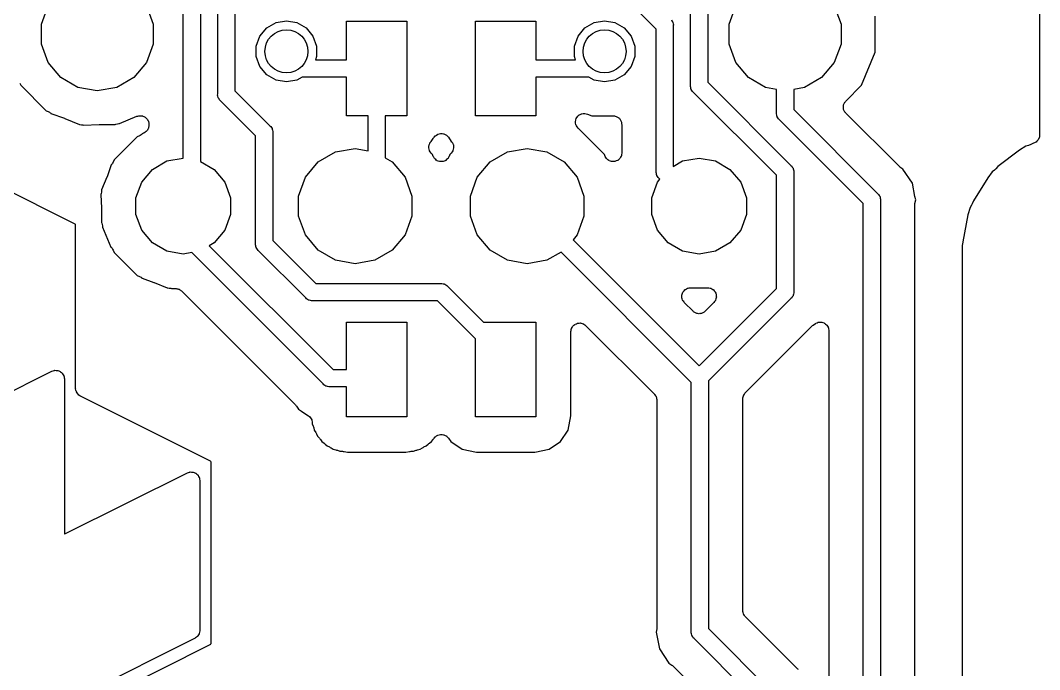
# Model space of a CAD drawing. Extents: x 240.1 to 314.9, y -176.2 to -102.8.
# Drawn here: x 299.85 to 314.91, y -141.47 to -131.88 of the extents above; entities that cross this region are included whole.
import ezdxf

# ---------------------------------------------------------------- set-up
doc = ezdxf.new("R2010")
doc.units = 0
doc.header["$MEASUREMENT"] = 0
doc.layers.add('BLACK', color=7, linetype='CONTINUOUS')

msp = doc.modelspace()

# ---------------------------------------------------------------- linework, layer by layer
at = {"layer": 'BLACK', "linetype": 'CONTINUOUS'}
for p, q in [((302.26, -133.911), (302.26, -130.308)), ((302.514, -130.355), (302.514, -133.96)), ((309.753, -132.836), (309.753, -130.827)), ((310.007, -130.816), (310.007, -132.789)), ((302.768, -132.963), (302.768, -131.324)), ((303.022, -131.371), (303.022, -132.916)), ((309.245, -132.006), (308.651, -131.412)), ((314.91, -131.36), (314.91, -133.57)), ((300.164, -131.934), (300.264, -131.661)), ((301.716, -131.661), (301.815, -131.934)), ((310.325, -131.934), (310.424, -131.661)), ((311.876, -131.661), (311.976, -131.934)), ((303.63, -131.91), (303.784, -131.883)), ((303.784, -131.883), (303.938, -131.91)), ((304.673, -132.461), (304.673, -131.889)), ((304.673, -131.889), (305.562, -131.889)), ((305.562, -131.889), (305.562, -133.286)), ((306.578, -133.286), (306.578, -131.889)), ((306.578, -131.889), (307.467, -131.889)), ((307.467, -131.889), (307.467, -132.461)), ((308.329, -131.91), (308.483, -131.883)), ((308.483, -131.883), (308.637, -131.91)), ((309.471, -131.87), (309.479, -131.885)), ((309.479, -131.885), (309.489, -131.898)), ((312.483, -132.345), (312.483, -131.815)), ((300.164, -132.226), (300.164, -131.934)), ((301.815, -131.934), (301.815, -132.226)), ((303.393, -132.108), (303.494, -131.988)), ((303.494, -131.988), (303.63, -131.91)), ((303.938, -131.91), (304.074, -131.988)), ((304.074, -131.988), (304.175, -132.108)), ((308.092, -132.108), (308.193, -131.988)), ((308.193, -131.988), (308.329, -131.91)), ((308.637, -131.91), (308.773, -131.988)), ((308.773, -131.988), (308.874, -132.108)), ((309.245, -134.106), (309.245, -132.006)), ((309.489, -131.898), (309.49, -131.904)), ((309.49, -131.904), (309.493, -131.909)), ((309.493, -131.909), (309.496, -131.925)), ((309.496, -131.925), (309.5, -131.942)), ((309.5, -131.942), (309.499, -131.959)), ((309.499, -131.959), (309.499, -134.033)), ((310.325, -132.226), (310.325, -131.934)), ((311.976, -131.934), (311.976, -132.226)), ((303.339, -132.256), (303.393, -132.108)), ((304.175, -132.108), (304.228, -132.256)), ((308.038, -132.256), (308.092, -132.108)), ((308.874, -132.108), (308.928, -132.256)), ((300.264, -132.499), (300.164, -132.226)), ((301.815, -132.226), (301.716, -132.499)), ((303.339, -132.412), (303.339, -132.256)), ((304.228, -132.256), (304.228, -132.412)), ((308.038, -132.412), (308.038, -132.256)), ((308.928, -132.256), (308.928, -132.412)), ((310.424, -132.499), (310.325, -132.226)), ((311.976, -132.226), (311.876, -132.499)), ((312.28, -132.835), (312.483, -132.345)), ((303.393, -132.56), (303.339, -132.412)), ((304.228, -132.412), (304.211, -132.461)), ((304.211, -132.461), (304.673, -132.461)), ((307.467, -132.461), (308.056, -132.461)), ((308.056, -132.461), (308.038, -132.412)), ((308.928, -132.412), (308.874, -132.56)), ((300.451, -132.722), (300.264, -132.499)), ((301.716, -132.499), (301.529, -132.722)), ((303.494, -132.68), (303.393, -132.56)), ((308.874, -132.56), (308.773, -132.68)), ((310.611, -132.722), (310.424, -132.499)), ((311.876, -132.499), (311.689, -132.722)), ((300.703, -132.868), (300.451, -132.722)), ((301.529, -132.722), (301.277, -132.868)), ((303.63, -132.758), (303.494, -132.68)), ((303.784, -132.785), (303.63, -132.758)), ((303.938, -132.758), (303.784, -132.785)), ((304.016, -132.713), (303.938, -132.758)), ((304.027, -132.716), (304.016, -132.713)), ((304.044, -132.715), (304.027, -132.716)), ((304.673, -132.715), (304.044, -132.715)), ((304.673, -133.286), (304.673, -132.715)), ((308.223, -132.715), (307.467, -132.715)), ((307.467, -132.715), (307.467, -133.286)), ((308.24, -132.716), (308.223, -132.715)), ((308.251, -132.713), (308.24, -132.716)), ((308.329, -132.758), (308.251, -132.713)), ((308.483, -132.785), (308.329, -132.758)), ((308.637, -132.758), (308.483, -132.785)), ((308.773, -132.68), (308.637, -132.758)), ((310.007, -132.789), (311.236, -134.018)), ((310.863, -132.868), (310.611, -132.722)), ((311.689, -132.722), (311.437, -132.868)), ((299.847, -132.805), (299.86, -132.835)), ((299.86, -132.835), (300.235, -133.21)), ((300.99, -132.918), (300.703, -132.868)), ((301.277, -132.868), (300.99, -132.918)), ((303.022, -132.916), (303.54, -133.434)), ((309.752, -132.853), (309.753, -132.836)), ((309.756, -132.87), (309.752, -132.853)), ((309.759, -132.886), (309.756, -132.87)), ((309.762, -132.891), (309.759, -132.886)), ((309.763, -132.897), (309.762, -132.891)), ((309.773, -132.91), (309.763, -132.897)), ((309.781, -132.925), (309.773, -132.91)), ((309.794, -132.936), (309.781, -132.925)), ((311.023, -134.165), (309.794, -132.936)), ((311.023, -132.896), (310.863, -132.868)), ((311.023, -133.242), (311.023, -132.896)), ((311.437, -132.868), (311.277, -132.896)), ((311.277, -132.896), (311.277, -133.195)), ((312.048, -133.068), (312.28, -132.835)), ((302.767, -132.98), (302.768, -132.963)), ((302.771, -132.997), (302.767, -132.98)), ((302.774, -133.013), (302.771, -132.997)), ((302.777, -133.018), (302.774, -133.013)), ((302.778, -133.023), (302.777, -133.018)), ((302.788, -133.037), (302.778, -133.023)), ((302.796, -133.052), (302.788, -133.037)), ((302.809, -133.063), (302.796, -133.052)), ((303.327, -133.58), (302.809, -133.063)), ((312.023, -133.104), (312.029, -133.095)), ((312.029, -133.095), (312.034, -133.085)), ((312.034, -133.085), (312.042, -133.077)), ((312.042, -133.077), (312.048, -133.068)), ((300.235, -133.21), (300.265, -133.223)), ((300.265, -133.223), (300.274, -133.229)), ((300.274, -133.229), (300.285, -133.233)), ((300.285, -133.233), (300.293, -133.241)), ((300.293, -133.241), (300.302, -133.247)), ((300.302, -133.247), (300.305, -133.25)), ((300.305, -133.25), (300.505, -133.323)), ((308.167, -133.253), (308.186, -133.25)), ((308.186, -133.25), (308.189, -133.251)), ((311.022, -133.259), (311.023, -133.242)), ((311.277, -133.195), (312.518, -134.436)), ((312.011, -133.147), (312.014, -133.136)), ((312.012, -133.158), (312.011, -133.147)), ((312.011, -133.169), (312.012, -133.158)), ((312.014, -133.179), (312.011, -133.169)), ((312.014, -133.136), (312.015, -133.125)), ((312.015, -133.191), (312.014, -133.179)), ((312.015, -133.125), (312.02, -133.115)), ((312.02, -133.201), (312.015, -133.191)), ((312.02, -133.115), (312.023, -133.104)), ((312.023, -133.211), (312.02, -133.201)), ((312.029, -133.22), (312.023, -133.211)), ((312.034, -133.23), (312.029, -133.22)), ((312.042, -133.238), (312.034, -133.23)), ((312.048, -133.247), (312.042, -133.238)), ((312.828, -134.027), (312.048, -133.247)), ((300.505, -133.323), (300.508, -133.324)), ((300.508, -133.324), (300.511, -133.325)), ((300.511, -133.325), (300.725, -133.413)), ((301.286, -133.405), (301.307, -133.4)), ((301.307, -133.4), (301.319, -133.4)), ((301.319, -133.4), (301.576, -133.293)), ((301.576, -133.293), (301.59, -133.29)), ((301.59, -133.29), (301.603, -133.286)), ((301.603, -133.286), (301.611, -133.286)), ((301.611, -133.286), (301.619, -133.284)), ((301.619, -133.284), (301.633, -133.286)), ((301.633, -133.286), (301.647, -133.286)), ((301.647, -133.286), (301.655, -133.288)), ((301.655, -133.288), (301.663, -133.29)), ((301.663, -133.29), (301.675, -133.296)), ((301.675, -133.296), (301.688, -133.301)), ((301.688, -133.301), (301.695, -133.306)), ((301.695, -133.306), (301.702, -133.31)), ((301.702, -133.31), (301.712, -133.32)), ((301.712, -133.32), (301.722, -133.329)), ((301.722, -133.329), (301.726, -133.336)), ((301.726, -133.336), (301.732, -133.342)), ((301.732, -133.342), (301.737, -133.355)), ((301.737, -133.355), (301.744, -133.367)), ((301.744, -133.367), (301.746, -133.375)), ((301.746, -133.375), (301.749, -133.383)), ((301.749, -133.383), (301.75, -133.397)), ((301.75, -133.397), (301.752, -133.411)), ((304.99, -133.286), (304.673, -133.286)), ((304.991, -133.802), (304.99, -133.286)), ((305.562, -133.286), (305.244, -133.286)), ((305.244, -133.286), (305.244, -133.909)), ((307.467, -133.286), (306.578, -133.286)), ((308.054, -133.388), (308.056, -133.369)), ((308.055, -133.391), (308.054, -133.388)), ((308.055, -133.394), (308.055, -133.391)), ((308.061, -133.412), (308.055, -133.394)), ((308.056, -133.369), (308.057, -133.35)), ((308.057, -133.35), (308.058, -133.347)), ((308.058, -133.344), (308.066, -133.327)), ((308.058, -133.347), (308.058, -133.344)), ((308.066, -133.327), (308.073, -133.309)), ((308.073, -133.309), (308.075, -133.307)), ((308.075, -133.307), (308.077, -133.304)), ((308.077, -133.304), (308.09, -133.291)), ((308.09, -133.291), (308.103, -133.276)), ((308.103, -133.276), (308.106, -133.275)), ((308.106, -133.275), (308.108, -133.273)), ((308.108, -133.273), (308.125, -133.265)), ((308.125, -133.265), (308.142, -133.256)), ((308.142, -133.256), (308.145, -133.256)), ((308.145, -133.256), (308.148, -133.255)), ((308.148, -133.255), (308.167, -133.253)), ((308.189, -133.251), (308.192, -133.251)), ((308.192, -133.251), (308.21, -133.256)), ((308.21, -133.256), (308.229, -133.26)), ((308.229, -133.26), (308.294, -133.286)), ((308.294, -133.286), (308.61, -133.286)), ((308.61, -133.286), (308.621, -133.288)), ((308.621, -133.288), (308.632, -133.288)), ((308.632, -133.288), (308.642, -133.292)), ((308.642, -133.292), (308.653, -133.294)), ((308.653, -133.294), (308.663, -133.3)), ((308.663, -133.3), (308.674, -133.304)), ((308.674, -133.304), (308.682, -133.311)), ((308.682, -133.311), (308.692, -133.316)), ((308.692, -133.316), (308.699, -133.325)), ((308.699, -133.325), (308.707, -133.332)), ((308.707, -133.332), (308.713, -133.341)), ((308.713, -133.341), (308.72, -133.35)), ((308.72, -133.35), (308.724, -133.36)), ((308.724, -133.36), (308.729, -133.37)), ((308.729, -133.37), (308.731, -133.381)), ((308.731, -133.381), (308.735, -133.391)), ((308.735, -133.391), (308.735, -133.403)), ((311.026, -133.275), (311.022, -133.259)), ((311.029, -133.292), (311.026, -133.275)), ((311.032, -133.296), (311.029, -133.292)), ((311.033, -133.302), (311.032, -133.296)), ((311.043, -133.316), (311.033, -133.302)), ((311.051, -133.33), (311.043, -133.316)), ((311.064, -133.341), (311.051, -133.33)), ((312.305, -134.582), (311.064, -133.341)), ((300.725, -133.413), (300.734, -133.413)), ((300.734, -133.413), (300.756, -133.417)), ((300.756, -133.417), (300.777, -133.421)), ((300.777, -133.421), (300.778, -133.421)), ((300.778, -133.421), (300.778, -133.421)), ((300.778, -133.421), (300.778, -133.421)), ((300.778, -133.421), (300.787, -133.424)), ((300.787, -133.424), (301.018, -133.414)), ((301.018, -133.414), (301.021, -133.414)), ((301.021, -133.414), (301.024, -133.413)), ((301.024, -133.413), (301.255, -133.413)), ((301.255, -133.413), (301.264, -133.41)), ((301.264, -133.41), (301.286, -133.405)), ((301.655, -133.551), (301.649, -133.559)), ((301.674, -133.544), (301.655, -133.551)), ((301.681, -133.539), (301.674, -133.544)), ((301.688, -133.536), (301.681, -133.539)), ((301.699, -133.527), (301.688, -133.536)), ((301.711, -133.52), (301.699, -133.527)), ((301.716, -133.513), (301.711, -133.52)), ((301.722, -133.508), (301.716, -133.513)), ((301.729, -133.496), (301.722, -133.508)), ((301.738, -133.485), (301.729, -133.496)), ((301.74, -133.477), (301.738, -133.485)), ((301.744, -133.47), (301.74, -133.477)), ((301.747, -133.456), (301.744, -133.47)), ((301.751, -133.443), (301.747, -133.456)), ((301.752, -133.426), (301.751, -133.434)), ((301.751, -133.434), (301.751, -133.443)), ((301.752, -133.411), (301.752, -133.426)), ((303.54, -133.434), (303.553, -133.445)), ((303.553, -133.445), (303.561, -133.459)), ((303.561, -133.459), (303.571, -133.473)), ((303.571, -133.473), (303.572, -133.479)), ((303.572, -133.479), (303.575, -133.484)), ((303.575, -133.484), (303.578, -133.5)), ((303.578, -133.5), (303.582, -133.517)), ((303.582, -133.517), (303.581, -133.533)), ((303.581, -133.533), (303.581, -135.126)), ((306.042, -133.552), (306.062, -133.547)), ((306.062, -133.547), (306.063, -133.547)), ((306.063, -133.547), (306.065, -133.547)), ((306.065, -133.547), (306.085, -133.549)), ((306.085, -133.549), (306.106, -133.551)), ((306.106, -133.551), (306.107, -133.552)), ((308.066, -133.431), (308.061, -133.412)), ((308.067, -133.433), (308.066, -133.431)), ((308.068, -133.436), (308.067, -133.433)), ((308.08, -133.451), (308.068, -133.436)), ((308.091, -133.467), (308.08, -133.451)), ((308.481, -133.857), (308.091, -133.467)), ((308.735, -133.403), (308.737, -133.413)), ((308.737, -133.413), (308.737, -133.836)), ((301.577, -133.597), (301.237, -133.937)), ((301.612, -133.583), (301.577, -133.597)), ((301.624, -133.575), (301.612, -133.583)), ((301.637, -133.569), (301.624, -133.575)), ((301.642, -133.563), (301.637, -133.569)), ((301.649, -133.559), (301.642, -133.563)), ((303.327, -135.173), (303.327, -133.58)), ((305.891, -133.714), (305.9, -133.695)), ((305.9, -133.695), (305.909, -133.676)), ((305.909, -133.676), (305.91, -133.675)), ((305.91, -133.674), (305.921, -133.664)), ((305.91, -133.675), (305.91, -133.674)), ((305.921, -133.664), (305.95, -133.621)), ((305.95, -133.621), (305.958, -133.612)), ((305.958, -133.612), (305.965, -133.601)), ((305.965, -133.601), (305.983, -133.584)), ((305.983, -133.584), (305.984, -133.583)), ((305.984, -133.583), (305.985, -133.582)), ((305.985, -133.582), (306.002, -133.57)), ((306.002, -133.57), (306.019, -133.558)), ((306.019, -133.558), (306.021, -133.558)), ((306.021, -133.558), (306.022, -133.557)), ((306.022, -133.557), (306.042, -133.552)), ((306.107, -133.552), (306.108, -133.552)), ((306.108, -133.552), (306.127, -133.561)), ((306.127, -133.561), (306.146, -133.57)), ((306.146, -133.57), (306.147, -133.571)), ((306.147, -133.571), (306.148, -133.571)), ((306.148, -133.571), (306.162, -133.586)), ((306.162, -133.586), (306.177, -133.601)), ((306.177, -133.601), (306.178, -133.602)), ((306.178, -133.602), (306.179, -133.603)), ((306.179, -133.603), (306.219, -133.664)), ((306.219, -133.664), (306.23, -133.674)), ((306.23, -133.674), (306.23, -133.675)), ((306.23, -133.675), (306.231, -133.676)), ((306.231, -133.676), (306.24, -133.695)), ((306.24, -133.695), (306.249, -133.714)), ((314.81, -133.695), (314.768, -133.716)), ((314.818, -133.692), (314.81, -133.695)), ((314.832, -133.686), (314.818, -133.692)), ((314.846, -133.68), (314.832, -133.686)), ((314.852, -133.676), (314.846, -133.68)), ((314.858, -133.673), (314.852, -133.676)), ((314.869, -133.662), (314.858, -133.673)), ((314.88, -133.652), (314.869, -133.662)), ((314.884, -133.646), (314.88, -133.652)), ((314.888, -133.641), (314.884, -133.646)), ((314.895, -133.627), (314.888, -133.641)), ((314.902, -133.614), (314.895, -133.627)), ((314.904, -133.607), (314.902, -133.614)), ((314.906, -133.601), (314.904, -133.607)), ((314.907, -133.585), (314.906, -133.601)), ((314.91, -133.57), (314.907, -133.585)), ((300.661, -134.885), (298.481, -133.796)), ((304.253, -133.968), (304.509, -133.82)), ((304.509, -133.82), (304.8, -133.769)), ((304.8, -133.769), (304.991, -133.802)), ((305.886, -133.757), (305.888, -133.737)), ((305.886, -133.759), (305.886, -133.757)), ((305.886, -133.76), (305.886, -133.759)), ((305.891, -133.78), (305.886, -133.76)), ((305.888, -133.737), (305.89, -133.716)), ((305.89, -133.715), (305.891, -133.714)), ((305.89, -133.716), (305.89, -133.715)), ((305.896, -133.8), (305.891, -133.78)), ((305.897, -133.801), (305.896, -133.8)), ((305.897, -133.803), (305.897, -133.801)), ((305.909, -133.82), (305.897, -133.803)), ((305.921, -133.837), (305.909, -133.82)), ((305.922, -133.838), (305.921, -133.837)), ((305.923, -133.839), (305.922, -133.838)), ((305.941, -133.857), (305.923, -133.839)), ((306.217, -133.839), (306.199, -133.857)), ((306.218, -133.838), (306.217, -133.839)), ((306.219, -133.837), (306.218, -133.838)), ((306.231, -133.82), (306.219, -133.837)), ((306.243, -133.803), (306.231, -133.82)), ((306.244, -133.8), (306.243, -133.801)), ((306.243, -133.801), (306.243, -133.803)), ((306.249, -133.78), (306.244, -133.8)), ((306.249, -133.714), (306.25, -133.715)), ((306.254, -133.76), (306.249, -133.78)), ((306.25, -133.715), (306.25, -133.716)), ((306.25, -133.716), (306.252, -133.737)), ((306.252, -133.737), (306.254, -133.757)), ((306.254, -133.757), (306.254, -133.759)), ((306.254, -133.759), (306.254, -133.76)), ((306.793, -133.968), (307.049, -133.82)), ((307.049, -133.82), (307.34, -133.769)), ((307.34, -133.769), (307.631, -133.82)), ((307.631, -133.82), (307.887, -133.968)), ((308.737, -133.836), (308.734, -133.855)), ((314.612, -133.793), (314.293, -134.036)), ((314.705, -133.736), (314.612, -133.793)), ((314.745, -133.725), (314.705, -133.736)), ((314.756, -133.72), (314.745, -133.725)), ((314.768, -133.716), (314.756, -133.72)), ((301.203, -134.002), (301.199, -134.009)), ((301.209, -133.997), (301.203, -134.002)), ((301.215, -133.984), (301.209, -133.997)), ((301.223, -133.972), (301.215, -133.984)), ((301.237, -133.937), (301.223, -133.972)), ((301.804, -134.077), (302.017, -133.953)), ((302.017, -133.953), (302.26, -133.911)), ((302.514, -133.96), (302.716, -134.077)), ((304.063, -134.194), (304.253, -133.968)), ((305.244, -133.909), (305.347, -133.968)), ((305.347, -133.968), (305.537, -134.194)), ((305.953, -133.885), (305.941, -133.857)), ((305.962, -133.899), (305.953, -133.885)), ((305.969, -133.914), (305.962, -133.899)), ((305.973, -133.917), (305.969, -133.914)), ((305.976, -133.922), (305.973, -133.917)), ((305.99, -133.932), (305.976, -133.922)), ((306.002, -133.944), (305.99, -133.932)), ((306.007, -133.946), (306.002, -133.944)), ((306.011, -133.949), (306.007, -133.946)), ((306.027, -133.954), (306.011, -133.949)), ((306.043, -133.96), (306.027, -133.954)), ((306.048, -133.961), (306.043, -133.96)), ((306.053, -133.962), (306.048, -133.961)), ((306.07, -133.962), (306.053, -133.962)), ((306.087, -133.962), (306.07, -133.962)), ((306.092, -133.961), (306.087, -133.962)), ((306.097, -133.96), (306.092, -133.961)), ((306.113, -133.954), (306.097, -133.96)), ((306.129, -133.949), (306.113, -133.954)), ((306.133, -133.946), (306.129, -133.949)), ((306.138, -133.944), (306.133, -133.946)), ((306.15, -133.932), (306.138, -133.944)), ((306.164, -133.922), (306.15, -133.932)), ((306.167, -133.917), (306.164, -133.922)), ((306.171, -133.914), (306.167, -133.917)), ((306.178, -133.899), (306.171, -133.914)), ((306.187, -133.885), (306.178, -133.899)), ((306.199, -133.857), (306.187, -133.885)), ((306.603, -134.194), (306.793, -133.968)), ((307.887, -133.968), (308.077, -134.194)), ((308.493, -133.885), (308.481, -133.857)), ((308.503, -133.901), (308.493, -133.885)), ((308.513, -133.918), (308.503, -133.901)), ((308.515, -133.92), (308.513, -133.918)), ((308.516, -133.922), (308.515, -133.92)), ((308.532, -133.934), (308.516, -133.922)), ((308.547, -133.946), (308.532, -133.934)), ((308.549, -133.947), (308.547, -133.946)), ((308.551, -133.949), (308.549, -133.947)), ((308.57, -133.955), (308.551, -133.949)), ((308.588, -133.961), (308.57, -133.955)), ((308.591, -133.961), (308.588, -133.961)), ((308.593, -133.962), (308.591, -133.961)), ((308.613, -133.961), (308.593, -133.962)), ((308.632, -133.961), (308.613, -133.961)), ((308.635, -133.961), (308.632, -133.961)), ((308.637, -133.96), (308.635, -133.961)), ((308.655, -133.953), (308.637, -133.96)), ((308.674, -133.946), (308.655, -133.953)), ((308.676, -133.945), (308.674, -133.946)), ((308.678, -133.944), (308.676, -133.945)), ((308.692, -133.93), (308.678, -133.944)), ((308.707, -133.918), (308.692, -133.93)), ((308.709, -133.916), (308.707, -133.918)), ((308.711, -133.914), (308.709, -133.916)), ((308.72, -133.897), (308.711, -133.914)), ((308.729, -133.88), (308.72, -133.897)), ((308.73, -133.877), (308.729, -133.88)), ((308.731, -133.875), (308.73, -133.877)), ((308.734, -133.855), (308.731, -133.875)), ((309.499, -134.033), (309.637, -133.953)), ((309.637, -133.953), (309.88, -133.911)), ((309.88, -133.911), (310.123, -133.953)), ((310.123, -133.953), (310.336, -134.077)), ((301.195, -134.012), (301.134, -134.185)), ((301.199, -134.009), (301.195, -134.012)), ((301.646, -134.265), (301.804, -134.077)), ((302.716, -134.077), (302.874, -134.265)), ((309.244, -134.123), (309.245, -134.106)), ((309.248, -134.14), (309.244, -134.123)), ((309.251, -134.156), (309.248, -134.14)), ((310.336, -134.077), (310.494, -134.265)), ((311.236, -134.018), (311.249, -134.029)), ((311.249, -134.029), (311.257, -134.044)), ((311.257, -134.044), (311.267, -134.057)), ((311.267, -134.057), (311.268, -134.063)), ((311.268, -134.063), (311.271, -134.068)), ((311.271, -134.068), (311.274, -134.084)), ((311.274, -134.084), (311.278, -134.101)), ((311.278, -134.101), (311.277, -134.118)), ((311.277, -134.118), (311.277, -135.884)), ((312.838, -134.034), (312.828, -134.027)), ((312.847, -134.043), (312.838, -134.034)), ((312.89, -134.072), (312.847, -134.043)), ((313.03, -134.282), (312.89, -134.072)), ((314.209, -134.113), (314.143, -134.2)), ((314.242, -134.088), (314.209, -134.113)), ((314.251, -134.079), (314.242, -134.088)), ((314.261, -134.071), (314.251, -134.079)), ((314.293, -134.036), (314.261, -134.071)), ((301.131, -134.192), (301.053, -134.38)), ((301.132, -134.188), (301.131, -134.192)), ((301.134, -134.185), (301.132, -134.188)), ((301.561, -134.497), (301.646, -134.265)), ((302.874, -134.265), (302.958, -134.497)), ((303.962, -134.472), (304.063, -134.194)), ((305.537, -134.194), (305.638, -134.472)), ((306.502, -134.472), (306.603, -134.194)), ((308.077, -134.194), (308.178, -134.472)), ((309.181, -134.497), (309.266, -134.265)), ((309.254, -134.161), (309.251, -134.156)), ((309.255, -134.166), (309.254, -134.161)), ((309.265, -134.18), (309.255, -134.166)), ((309.273, -134.195), (309.265, -134.18)), ((309.266, -134.265), (309.302, -134.222)), ((309.286, -134.206), (309.273, -134.195)), ((309.302, -134.222), (309.286, -134.206)), ((310.494, -134.265), (310.578, -134.497)), ((311.023, -135.837), (311.023, -134.165)), ((313.069, -134.479), (313.03, -134.282)), ((314.143, -134.2), (313.933, -134.541)), ((301.046, -134.434), (301.042, -134.446)), ((301.042, -134.446), (301.053, -134.649)), ((301.05, -134.413), (301.046, -134.434)), ((301.053, -134.392), (301.05, -134.413)), ((301.053, -134.38), (301.053, -134.392)), ((312.518, -134.436), (312.531, -134.446)), ((312.531, -134.446), (312.539, -134.461)), ((301.561, -134.743), (301.561, -134.497)), ((302.958, -134.497), (302.958, -134.743)), ((303.962, -134.768), (303.962, -134.472)), ((305.638, -134.472), (305.638, -134.768)), ((306.502, -134.768), (306.502, -134.472)), ((308.178, -134.472), (308.178, -134.768)), ((309.181, -134.743), (309.181, -134.497)), ((310.578, -134.497), (310.578, -134.743)), ((312.305, -149.795), (312.305, -134.582)), ((312.539, -134.461), (312.549, -134.475)), ((312.549, -134.475), (312.55, -134.48)), ((312.55, -134.48), (312.553, -134.485)), ((312.553, -134.485), (312.556, -134.502)), ((312.556, -134.502), (312.56, -134.518)), ((312.56, -134.518), (312.559, -134.535)), ((312.559, -134.535), (312.559, -149.843)), ((313.067, -134.604), (313.069, -134.592)), ((313.067, -149.773), (313.067, -134.604)), ((313.079, -134.529), (313.069, -134.479)), ((313.069, -134.58), (313.079, -134.529)), ((313.069, -134.592), (313.069, -134.58)), ((313.909, -134.596), (313.904, -134.607)), ((313.916, -134.585), (313.909, -134.596)), ((313.933, -134.541), (313.916, -134.585)), ((301.053, -134.649), (301.053, -134.653)), ((301.053, -134.653), (301.053, -134.656)), ((301.053, -134.656), (301.053, -134.86)), ((301.646, -134.975), (301.561, -134.743)), ((302.958, -134.743), (302.874, -134.975)), ((309.266, -134.975), (309.181, -134.743)), ((310.578, -134.743), (310.494, -134.975)), ((313.852, -134.747), (313.777, -135.149)), ((313.882, -134.642), (313.852, -134.747)), ((313.904, -134.607), (313.882, -134.642)), ((300.667, -134.89), (300.661, -134.885)), ((300.668, -134.891), (300.667, -134.89)), ((300.67, -134.903), (300.668, -134.891)), ((300.67, -137.312), (300.67, -134.903)), ((301.053, -134.86), (301.058, -134.871)), ((301.058, -134.871), (301.063, -134.892)), ((301.063, -134.892), (301.068, -134.913)), ((304.063, -135.046), (303.962, -134.768)), ((305.638, -134.768), (305.537, -135.046)), ((306.603, -135.046), (306.502, -134.768)), ((308.178, -134.768), (308.077, -135.046)), ((301.068, -134.913), (301.068, -134.929)), ((301.068, -134.929), (301.191, -135.225)), ((301.804, -135.163), (301.646, -134.975)), ((302.874, -134.975), (302.716, -135.163)), ((304.253, -135.272), (304.063, -135.046)), ((305.537, -135.046), (305.347, -135.272)), ((306.793, -135.272), (306.603, -135.046)), ((308.077, -135.046), (308.017, -135.117)), ((309.424, -135.163), (309.266, -134.975)), ((310.494, -134.975), (310.336, -135.163)), ((302.017, -135.286), (301.804, -135.163)), ((302.716, -135.163), (302.644, -135.205)), ((302.644, -135.205), (304.472, -137.033)), ((303.325, -135.19), (303.327, -135.173)), ((303.33, -135.206), (303.325, -135.19)), ((303.333, -135.223), (303.33, -135.206)), ((303.581, -135.126), (304.218, -135.763)), ((308.017, -135.117), (309.88, -136.98)), ((309.637, -135.286), (309.424, -135.163)), ((310.336, -135.163), (310.123, -135.286)), ((313.777, -135.15), (313.767, -135.2)), ((313.767, -135.2), (313.767, -142.803)), ((313.777, -135.149), (313.777, -135.15)), ((313.777, -135.15), (313.777, -135.15)), ((301.191, -135.225), (301.199, -135.231)), ((301.199, -135.231), (301.203, -135.238)), ((301.203, -135.238), (301.209, -135.243)), ((301.209, -135.243), (301.215, -135.256)), ((301.215, -135.256), (301.223, -135.268)), ((301.223, -135.268), (301.237, -135.303)), ((301.237, -135.303), (301.577, -135.643)), ((302.26, -135.329), (302.017, -135.286)), ((302.386, -135.307), (302.26, -135.329)), ((304.325, -137.246), (302.386, -135.307)), ((303.335, -135.228), (303.333, -135.223)), ((303.337, -135.233), (303.335, -135.228)), ((303.347, -135.247), (303.337, -135.233)), ((303.355, -135.262), (303.347, -135.247)), ((303.368, -135.273), (303.355, -135.262)), ((304.071, -135.976), (303.368, -135.273)), ((304.509, -135.42), (304.253, -135.272)), ((305.347, -135.272), (305.091, -135.42)), ((307.049, -135.42), (306.793, -135.272)), ((307.84, -135.299), (307.631, -135.42)), ((309.765, -137.225), (307.84, -135.299)), ((309.88, -135.329), (309.637, -135.286)), ((310.123, -135.286), (309.88, -135.329)), ((304.8, -135.471), (304.509, -135.42)), ((305.091, -135.42), (304.8, -135.471)), ((307.34, -135.471), (307.049, -135.42)), ((307.631, -135.42), (307.34, -135.471)), ((301.577, -135.643), (301.612, -135.657)), ((301.612, -135.657), (301.624, -135.665)), ((301.624, -135.665), (301.637, -135.671)), ((301.637, -135.671), (301.642, -135.677)), ((301.642, -135.677), (301.649, -135.681)), ((301.649, -135.681), (301.652, -135.685)), ((301.652, -135.685), (301.825, -135.746)), ((301.825, -135.746), (301.828, -135.748)), ((301.828, -135.748), (301.832, -135.749)), ((301.832, -135.749), (302.02, -135.826)), ((304.218, -135.763), (306.064, -135.763)), ((306.064, -135.763), (306.081, -135.762)), ((306.081, -135.762), (306.097, -135.766)), ((306.097, -135.766), (306.114, -135.769)), ((306.114, -135.769), (306.119, -135.772)), ((306.119, -135.772), (306.125, -135.773)), ((306.125, -135.773), (306.138, -135.783)), ((306.138, -135.783), (306.153, -135.791)), ((306.153, -135.791), (306.164, -135.804)), ((306.164, -135.804), (306.694, -136.334)), ((302.02, -135.826), (302.032, -135.826)), ((302.032, -135.826), (302.053, -135.83)), ((302.053, -135.83), (302.074, -135.834)), ((302.074, -135.834), (302.086, -135.838)), ((302.086, -135.838), (302.136, -135.835)), ((302.136, -135.835), (302.145, -135.836)), ((302.145, -135.836), (302.154, -135.835)), ((302.154, -135.835), (302.167, -135.839)), ((302.167, -135.839), (302.18, -135.84)), ((302.18, -135.84), (302.188, -135.844)), ((302.188, -135.844), (302.197, -135.847)), ((302.197, -135.847), (302.208, -135.854)), ((302.208, -135.854), (302.219, -135.86)), ((302.219, -135.86), (302.226, -135.867)), ((302.226, -135.867), (302.233, -135.872)), ((302.233, -135.872), (303.917, -137.556)), ((309.625, -135.965), (309.626, -135.948)), ((309.626, -135.931), (309.628, -135.926)), ((309.626, -135.948), (309.626, -135.931)), ((309.628, -135.921), (309.635, -135.906)), ((309.628, -135.926), (309.628, -135.921)), ((309.635, -135.906), (309.641, -135.89)), ((309.641, -135.89), (309.645, -135.886)), ((309.645, -135.886), (309.647, -135.881)), ((309.647, -135.881), (309.659, -135.869)), ((309.659, -135.869), (309.669, -135.856)), ((309.669, -135.856), (309.674, -135.853)), ((309.674, -135.853), (309.678, -135.849)), ((309.678, -135.849), (309.693, -135.842)), ((309.693, -135.842), (309.708, -135.834)), ((309.708, -135.834), (309.713, -135.833)), ((309.713, -135.833), (309.718, -135.831)), ((309.718, -135.831), (309.735, -135.829)), ((309.735, -135.829), (309.751, -135.826)), ((309.751, -135.826), (310.009, -135.826)), ((309.88, -136.98), (311.023, -135.837)), ((310.009, -135.826), (310.025, -135.829)), ((310.025, -135.829), (310.042, -135.831)), ((310.042, -135.831), (310.047, -135.833)), ((310.047, -135.833), (310.052, -135.834)), ((310.052, -135.834), (310.067, -135.842)), ((310.067, -135.842), (310.082, -135.849)), ((310.082, -135.849), (310.086, -135.853)), ((310.086, -135.853), (310.091, -135.856)), ((310.091, -135.856), (310.101, -135.869)), ((310.101, -135.869), (310.113, -135.881)), ((310.113, -135.881), (310.115, -135.886)), ((310.115, -135.886), (310.119, -135.89)), ((310.119, -135.89), (310.125, -135.906)), ((310.125, -135.906), (310.132, -135.921)), ((310.132, -135.921), (310.132, -135.926)), ((310.132, -135.926), (310.134, -135.931)), ((310.134, -135.931), (310.134, -135.948)), ((310.134, -135.948), (310.135, -135.965)), ((311.257, -135.958), (311.249, -135.973)), ((311.267, -135.945), (311.257, -135.958)), ((311.268, -135.939), (311.267, -135.945)), ((311.271, -135.934), (311.268, -135.939)), ((311.274, -135.918), (311.271, -135.934)), ((311.278, -135.901), (311.274, -135.918)), ((311.277, -135.884), (311.278, -135.901)), ((304.082, -135.989), (304.071, -135.976)), ((304.097, -135.997), (304.082, -135.989)), ((304.11, -136.007), (304.097, -135.997)), ((304.116, -136.008), (304.11, -136.007)), ((304.121, -136.011), (304.116, -136.008)), ((304.137, -136.014), (304.121, -136.011)), ((304.154, -136.018), (304.137, -136.014)), ((304.171, -136.017), (304.154, -136.018)), ((306.017, -136.017), (304.171, -136.017)), ((306.578, -136.578), (306.017, -136.017)), ((309.626, -135.97), (309.625, -135.965)), ((309.626, -135.976), (309.626, -135.97)), ((309.632, -135.991), (309.626, -135.976)), ((309.636, -136.007), (309.632, -135.991)), ((309.639, -136.012), (309.636, -136.007)), ((309.641, -136.017), (309.639, -136.012)), ((309.652, -136.03), (309.641, -136.017)), ((309.661, -136.043), (309.652, -136.03)), ((309.79, -136.172), (309.661, -136.043)), ((310.099, -136.043), (309.97, -136.172)), ((311.236, -135.984), (310.019, -137.201)), ((310.108, -136.03), (310.099, -136.043)), ((310.119, -136.017), (310.108, -136.03)), ((310.121, -136.012), (310.119, -136.017)), ((310.124, -136.007), (310.121, -136.012)), ((310.128, -135.991), (310.124, -136.007)), ((310.134, -135.976), (310.128, -135.991)), ((310.135, -135.965), (310.134, -135.97)), ((310.134, -135.97), (310.134, -135.976)), ((311.249, -135.973), (311.236, -135.984)), ((309.799, -136.179), (309.79, -136.172)), ((309.807, -136.186), (309.799, -136.179)), ((309.817, -136.191), (309.807, -136.186)), ((309.826, -136.197), (309.817, -136.191)), ((309.837, -136.2), (309.826, -136.197)), ((309.847, -136.205), (309.837, -136.2)), ((309.858, -136.206), (309.847, -136.205)), ((309.869, -136.209), (309.858, -136.206)), ((309.88, -136.208), (309.869, -136.209)), ((309.891, -136.209), (309.88, -136.208)), ((309.902, -136.206), (309.891, -136.209)), ((309.913, -136.205), (309.902, -136.206)), ((309.923, -136.2), (309.913, -136.205)), ((309.934, -136.197), (309.923, -136.2)), ((309.943, -136.191), (309.934, -136.197)), ((309.953, -136.186), (309.943, -136.191)), ((309.961, -136.179), (309.953, -136.186)), ((309.97, -136.172), (309.961, -136.179)), ((304.673, -137.033), (304.673, -136.334)), ((304.673, -136.334), (305.562, -136.334)), ((305.562, -136.334), (305.562, -137.731)), ((306.694, -136.334), (307.467, -136.334)), ((307.467, -136.334), (307.467, -137.731)), ((308.003, -136.414), (308.01, -136.399)), ((308.01, -136.399), (308.014, -136.395)), ((308.014, -136.395), (308.017, -136.39)), ((308.017, -136.39), (308.03, -136.38)), ((308.03, -136.38), (308.042, -136.368)), ((308.042, -136.368), (308.047, -136.366)), ((308.047, -136.366), (308.051, -136.362)), ((308.051, -136.362), (308.067, -136.356)), ((308.067, -136.356), (308.082, -136.349)), ((308.082, -136.349), (308.087, -136.349)), ((308.087, -136.349), (308.092, -136.347)), ((308.092, -136.347), (308.109, -136.347)), ((308.109, -136.347), (308.126, -136.346)), ((308.126, -136.346), (308.131, -136.347)), ((308.131, -136.347), (308.136, -136.347)), ((308.136, -136.347), (308.152, -136.353)), ((308.152, -136.353), (308.168, -136.357)), ((308.168, -136.357), (308.173, -136.36)), ((308.173, -136.36), (308.178, -136.362)), ((308.178, -136.362), (308.191, -136.373)), ((308.191, -136.373), (308.204, -136.382)), ((308.204, -136.382), (309.22, -137.398)), ((310.564, -137.374), (311.546, -136.392)), ((311.546, -136.392), (311.556, -136.385)), ((311.556, -136.385), (311.565, -136.376)), ((311.565, -136.376), (311.599, -136.353)), ((311.599, -136.353), (311.603, -136.352)), ((311.603, -136.352), (311.606, -136.349)), ((311.606, -136.349), (311.623, -136.343)), ((311.623, -136.343), (311.64, -136.336)), ((311.64, -136.336), (311.644, -136.335)), ((311.644, -136.335), (311.648, -136.334)), ((311.648, -136.334), (311.666, -136.334)), ((311.666, -136.334), (311.684, -136.333)), ((311.684, -136.333), (311.688, -136.334)), ((311.688, -136.334), (311.692, -136.334)), ((311.692, -136.334), (311.709, -136.34)), ((311.709, -136.34), (311.726, -136.345)), ((311.726, -136.345), (311.729, -136.348)), ((311.729, -136.348), (311.733, -136.349)), ((311.733, -136.349), (311.747, -136.361)), ((311.747, -136.361), (311.762, -136.371)), ((311.762, -136.371), (311.764, -136.375)), ((311.764, -136.375), (311.767, -136.377)), ((311.767, -136.377), (311.776, -136.393)), ((311.776, -136.393), (311.786, -136.408)), ((311.786, -136.408), (311.787, -136.412)), ((307.987, -136.472), (307.99, -136.456)), ((307.987, -137.719), (307.987, -136.472)), ((307.99, -136.456), (307.992, -136.439)), ((307.992, -136.439), (307.994, -136.434)), ((307.994, -136.434), (307.995, -136.429)), ((307.995, -136.429), (308.003, -136.414)), ((311.787, -136.412), (311.789, -136.416)), ((311.789, -136.416), (311.792, -136.433)), ((311.792, -136.433), (311.797, -136.451)), ((311.797, -136.451), (311.796, -136.455)), ((311.796, -136.455), (311.797, -136.459)), ((311.797, -136.459), (311.797, -141.756)), ((306.578, -137.731), (306.578, -136.578)), ((298.574, -137.931), (300.32, -137.058)), ((300.32, -137.058), (300.337, -137.053)), ((300.337, -137.053), (300.354, -137.047)), ((300.354, -137.047), (300.358, -137.047)), ((300.358, -137.047), (300.362, -137.045)), ((300.362, -137.045), (300.38, -137.047)), ((300.38, -137.047), (300.399, -137.047)), ((300.399, -137.047), (300.402, -137.048)), ((300.402, -137.048), (300.406, -137.048)), ((300.406, -137.048), (300.423, -137.055)), ((300.423, -137.055), (300.44, -137.062)), ((300.44, -137.062), (300.443, -137.064)), ((300.443, -137.064), (300.446, -137.066)), ((300.446, -137.066), (300.46, -137.078)), ((300.46, -137.078), (300.474, -137.09)), ((300.474, -137.09), (300.476, -137.093)), ((300.476, -137.093), (300.478, -137.096)), ((300.478, -137.096), (300.487, -137.112)), ((300.487, -137.112), (300.496, -137.128)), ((300.496, -137.128), (300.496, -137.132)), ((300.496, -137.132), (300.498, -137.135)), ((300.498, -137.135), (300.5, -137.154)), ((300.5, -137.154), (300.503, -137.172)), ((304.472, -137.033), (304.673, -137.033)), ((300.503, -137.172), (300.503, -139.46)), ((300.671, -137.315), (300.67, -137.312)), ((300.67, -137.319), (300.671, -137.315)), ((304.336, -137.259), (304.325, -137.246)), ((304.351, -137.267), (304.336, -137.259)), ((304.364, -137.277), (304.351, -137.267)), ((304.37, -137.278), (304.364, -137.277)), ((304.375, -137.281), (304.37, -137.278)), ((304.391, -137.284), (304.375, -137.281)), ((304.408, -137.288), (304.391, -137.284)), ((304.425, -137.287), (304.408, -137.288)), ((304.673, -137.287), (304.425, -137.287)), ((304.673, -137.731), (304.673, -137.287)), ((309.765, -140.906), (309.765, -137.225)), ((310.019, -137.201), (310.019, -140.859)), ((300.674, -137.337), (300.67, -137.319)), ((300.678, -137.355), (300.674, -137.337)), ((300.68, -137.358), (300.678, -137.355)), ((300.68, -137.362), (300.68, -137.358)), ((300.691, -137.377), (300.68, -137.362)), ((300.7, -137.393), (300.691, -137.377)), ((300.703, -137.396), (300.7, -137.393)), ((300.705, -137.399), (300.703, -137.396)), ((300.719, -137.41), (300.705, -137.399)), ((300.733, -137.421), (300.719, -137.41)), ((300.737, -137.423), (300.733, -137.421)), ((300.74, -137.425), (300.737, -137.423)), ((302.661, -138.385), (300.74, -137.425)), ((309.22, -137.398), (309.223, -137.402)), ((309.223, -137.402), (309.227, -137.406)), ((309.227, -137.406), (309.235, -137.42)), ((309.235, -137.42), (309.245, -137.434)), ((309.245, -137.434), (309.246, -137.439)), ((309.246, -137.439), (309.249, -137.444)), ((309.249, -137.444), (309.252, -137.46)), ((309.252, -137.46), (309.256, -137.476)), ((310.527, -137.453), (310.532, -137.437)), ((310.528, -137.458), (310.527, -137.453)), ((310.527, -137.464), (310.528, -137.458)), ((310.527, -140.596), (310.527, -137.464)), ((310.532, -137.437), (310.535, -137.42)), ((310.535, -137.42), (310.537, -137.415)), ((310.537, -137.415), (310.539, -137.41)), ((310.539, -137.41), (310.548, -137.396)), ((310.548, -137.396), (310.557, -137.382)), ((310.557, -137.382), (310.561, -137.379)), ((310.561, -137.379), (310.564, -137.374)), ((303.917, -137.556), (303.924, -137.566)), ((303.924, -137.566), (303.933, -137.575)), ((303.933, -137.575), (303.961, -137.618)), ((309.256, -137.476), (309.256, -137.482)), ((309.256, -137.482), (309.257, -137.488)), ((309.257, -137.488), (309.257, -140.837)), ((303.961, -137.618), (304.004, -137.646)), ((304.004, -137.646), (304.004, -137.646)), ((304.004, -137.646), (304.026, -137.661)), ((304.026, -137.661), (304.026, -137.661)), ((304.026, -137.661), (304.109, -137.716)), ((304.109, -137.716), (304.122, -137.729)), ((304.122, -137.729), (304.135, -137.74)), ((304.135, -137.74), (304.137, -137.744)), ((304.137, -137.744), (304.14, -137.747)), ((304.14, -137.747), (304.148, -137.763)), ((304.148, -137.763), (304.157, -137.778)), ((305.562, -137.731), (304.673, -137.731)), ((307.467, -137.731), (306.578, -137.731)), ((307.946, -137.93), (307.987, -137.719)), ((304.157, -137.778), (304.158, -137.783)), ((304.158, -137.783), (304.16, -137.786)), ((304.16, -137.786), (304.162, -137.804)), ((304.162, -137.804), (304.165, -137.822)), ((304.165, -137.822), (304.165, -137.833)), ((304.165, -137.833), (304.18, -137.868)), ((304.18, -137.868), (304.182, -137.88)), ((304.182, -137.88), (304.187, -137.892)), ((304.187, -137.892), (304.194, -137.93)), ((304.194, -137.93), (304.216, -137.962)), ((304.216, -137.962), (304.221, -137.973)), ((304.221, -137.973), (304.228, -137.984)), ((304.228, -137.984), (304.242, -138.019)), ((304.242, -138.019), (304.27, -138.046)), ((304.27, -138.046), (304.277, -138.057)), ((304.277, -138.057), (304.285, -138.066)), ((304.285, -138.066), (304.307, -138.098)), ((305.928, -138.098), (305.95, -138.066)), ((305.95, -138.066), (305.958, -138.057)), ((305.958, -138.057), (305.965, -138.046)), ((305.965, -138.046), (305.983, -138.029)), ((305.983, -138.029), (305.984, -138.028)), ((305.984, -138.028), (305.985, -138.027)), ((305.985, -138.027), (306.002, -138.015)), ((306.002, -138.015), (306.019, -138.003)), ((306.019, -138.003), (306.021, -138.003)), ((306.021, -138.003), (306.022, -138.002)), ((306.022, -138.002), (306.042, -137.997)), ((306.042, -137.997), (306.062, -137.992)), ((306.062, -137.992), (306.063, -137.992)), ((306.063, -137.992), (306.065, -137.992)), ((306.065, -137.992), (306.085, -137.994)), ((306.085, -137.994), (306.106, -137.996)), ((306.106, -137.996), (306.107, -137.997)), ((306.107, -137.997), (306.108, -137.997)), ((306.108, -137.997), (306.127, -138.006)), ((306.127, -138.006), (306.146, -138.015)), ((306.146, -138.015), (306.147, -138.016)), ((306.147, -138.016), (306.148, -138.016)), ((306.148, -138.016), (306.162, -138.031)), ((306.162, -138.031), (306.177, -138.046)), ((306.177, -138.046), (306.178, -138.047)), ((306.178, -138.047), (306.179, -138.048)), ((306.179, -138.048), (306.212, -138.098)), ((307.833, -138.098), (307.946, -137.93)), ((304.307, -138.098), (304.339, -138.119)), ((304.339, -138.119), (304.348, -138.128)), ((304.348, -138.128), (304.358, -138.135)), ((304.358, -138.135), (304.385, -138.162)), ((304.385, -138.162), (304.421, -138.177)), ((304.421, -138.177), (304.431, -138.184)), ((304.431, -138.184), (304.443, -138.189)), ((304.443, -138.189), (304.475, -138.21)), ((304.475, -138.21), (304.513, -138.218)), ((304.513, -138.218), (304.524, -138.222)), ((305.711, -138.222), (305.722, -138.218)), ((305.722, -138.218), (305.76, -138.21)), ((305.76, -138.21), (305.792, -138.189)), ((305.792, -138.189), (305.804, -138.184)), ((305.804, -138.184), (305.814, -138.177)), ((305.814, -138.177), (305.85, -138.162)), ((305.85, -138.162), (305.877, -138.135)), ((305.877, -138.135), (305.887, -138.128)), ((305.887, -138.128), (305.896, -138.119)), ((305.896, -138.119), (305.928, -138.098)), ((306.212, -138.098), (306.38, -138.21)), ((306.38, -138.21), (306.591, -138.252)), ((307.454, -138.252), (307.665, -138.21)), ((307.665, -138.21), (307.833, -138.098)), ((304.524, -138.222), (304.536, -138.225)), ((304.536, -138.225), (304.572, -138.239)), ((304.572, -138.239), (304.61, -138.239)), ((304.61, -138.239), (304.623, -138.242)), ((304.623, -138.242), (304.635, -138.242)), ((304.635, -138.242), (304.686, -138.252)), ((304.686, -138.252), (305.549, -138.252)), ((305.549, -138.252), (305.6, -138.242)), ((305.6, -138.242), (305.612, -138.242)), ((305.612, -138.242), (305.625, -138.239)), ((305.625, -138.239), (305.663, -138.239)), ((305.663, -138.239), (305.699, -138.225)), ((305.699, -138.225), (305.711, -138.222)), ((306.591, -138.252), (307.454, -138.252)), ((302.667, -138.39), (302.661, -138.385)), ((302.668, -138.391), (302.667, -138.39)), ((302.67, -138.403), (302.668, -138.391)), ((302.67, -141.08), (302.67, -138.403)), ((300.511, -139.462), (302.32, -138.558)), ((302.32, -138.558), (302.337, -138.553)), ((302.337, -138.553), (302.354, -138.547)), ((302.354, -138.547), (302.358, -138.547)), ((302.358, -138.547), (302.362, -138.545)), ((302.362, -138.545), (302.38, -138.547)), ((302.38, -138.547), (302.399, -138.547)), ((302.399, -138.547), (302.402, -138.548)), ((302.402, -138.548), (302.406, -138.548)), ((302.406, -138.548), (302.423, -138.555)), ((302.423, -138.555), (302.44, -138.562)), ((302.44, -138.562), (302.443, -138.564)), ((302.443, -138.564), (302.446, -138.566)), ((302.446, -138.566), (302.46, -138.578)), ((302.46, -138.578), (302.474, -138.59)), ((302.474, -138.59), (302.476, -138.593)), ((302.476, -138.593), (302.478, -138.596)), ((302.478, -138.596), (302.487, -138.612)), ((302.487, -138.612), (302.496, -138.628)), ((302.496, -138.628), (302.496, -138.632)), ((302.496, -138.632), (302.498, -138.635)), ((302.498, -138.635), (302.5, -138.654)), ((302.5, -138.654), (302.503, -138.672)), ((302.503, -138.672), (302.503, -140.888)), ((300.503, -139.46), (300.504, -139.465)), ((300.504, -139.465), (300.511, -139.462)), ((310.528, -140.602), (310.527, -140.596)), ((310.527, -140.607), (310.528, -140.602)), ((310.532, -140.623), (310.527, -140.607)), ((310.535, -140.64), (310.532, -140.623)), ((310.537, -140.645), (310.535, -140.64)), ((310.539, -140.65), (310.537, -140.645)), ((310.548, -140.664), (310.539, -140.65)), ((310.557, -140.678), (310.548, -140.664)), ((310.561, -140.681), (310.557, -140.678)), ((310.564, -140.686), (310.561, -140.681)), ((311.328, -141.45), (310.564, -140.686)), ((302.499, -140.913), (302.496, -140.931)), ((302.503, -140.895), (302.499, -140.913)), ((302.503, -140.888), (302.503, -140.891)), ((302.503, -140.891), (302.503, -140.895)), ((309.254, -140.862), (309.244, -140.912)), ((309.244, -140.912), (309.254, -140.962)), ((309.255, -140.849), (309.254, -140.862)), ((309.257, -140.837), (309.255, -140.849)), ((309.763, -140.923), (309.765, -140.906)), ((309.768, -140.939), (309.763, -140.923)), ((310.019, -140.859), (311.018, -141.858)), ((302.433, -141.001), (300.509, -141.963)), ((302.436, -140.999), (302.433, -141.001)), ((302.44, -140.998), (302.436, -140.999)), ((302.454, -140.986), (302.44, -140.998)), ((302.469, -140.975), (302.454, -140.986)), ((302.471, -140.972), (302.469, -140.975)), ((302.474, -140.969), (302.471, -140.972)), ((302.483, -140.953), (302.474, -140.969)), ((302.493, -140.938), (302.483, -140.953)), ((302.494, -140.934), (302.493, -140.938)), ((302.496, -140.931), (302.494, -140.934)), ((309.254, -140.962), (309.254, -140.962)), ((309.254, -140.962), (309.294, -141.16)), ((309.771, -140.956), (309.768, -140.939)), ((309.774, -140.961), (309.771, -140.956)), ((309.775, -140.966), (309.774, -140.961)), ((309.785, -140.98), (309.775, -140.966)), ((309.793, -140.995), (309.785, -140.98)), ((309.806, -141.006), (309.793, -140.995)), ((310.805, -142.005), (309.806, -141.006)), ((300.74, -142.055), (302.659, -141.096)), ((302.659, -141.096), (302.668, -141.088)), ((302.668, -141.088), (302.669, -141.087)), ((302.669, -141.087), (302.67, -141.08)), ((309.294, -141.16), (309.434, -141.37)), ((309.434, -141.37), (309.477, -141.398)), ((309.477, -141.398), (309.486, -141.407)), ((309.486, -141.407), (309.496, -141.414)), ((309.496, -141.414), (310.26, -142.178)), ((311.338, -141.457), (311.328, -141.45)), ((311.347, -141.466), (311.338, -141.457))]:
    msp.add_line(p, q, dxfattribs=at)
at = {"layer": 'BLACK'}
for centre in [(303.784, -132.334), (308.483, -132.334)]:
    msp.add_circle(centre, 0.318, dxfattribs=at)

doc.saveas('drawing.dxf')
